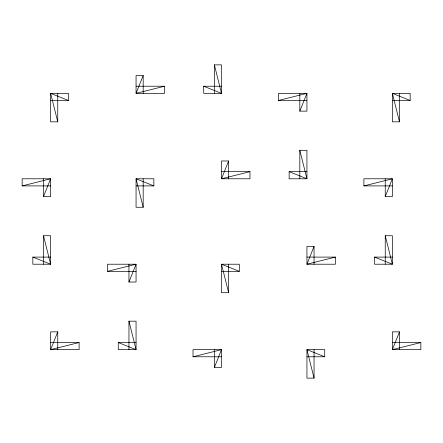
<?xml version="1.0" encoding="UTF-8"?>
<svg xmlns="http://www.w3.org/2000/svg" width="443" height="443" viewBox="0 0 443 443"><rect width="100%" height="100%" fill="white"/><g stroke="black" fill="none" stroke-linecap="round" stroke-linejoin="round"><path stroke-width="0.66" d="M22.15 185.899L50.629 178.784L50.629 196.581L43.508 196.581L50.629 178.784L22.15 178.784L22.15 185.899L50.629 185.899M164.541 86.224L136.062 93.346L136.062 75.548L143.183 75.548L136.062 93.346L164.541 93.346L164.541 86.224L136.062 86.224M79.109 342.533L50.629 349.654L50.629 331.857L57.751 331.857L50.629 349.654L79.109 349.654L79.109 342.533L50.629 342.533M107.588 271.337L136.062 264.216L136.062 282.019L128.946 282.019L136.062 264.216L107.588 264.216L107.588 271.337L136.062 271.337M249.979 171.662L221.5 178.784L221.5 160.981L228.621 160.981L221.5 178.784L249.979 178.784L249.979 171.662L221.5 171.662M278.459 100.467L306.938 93.346L306.938 111.143L299.817 111.143L306.938 93.346L278.459 93.346L278.459 100.467L306.938 100.467M193.021 356.776L221.5 349.654L221.5 367.452L214.379 367.452L221.5 349.654L193.021 349.654L193.021 356.776L221.5 356.776M335.412 257.101L306.938 264.216L306.938 246.419L314.054 246.419L306.938 264.216L335.412 264.216L335.412 257.101L306.938 257.101M363.891 185.899L392.371 178.784L392.371 196.581L385.249 196.581L392.371 178.784L363.891 178.784L363.891 185.899L392.371 185.899M420.85 342.533L392.371 349.654L392.371 331.857L399.492 331.857L392.371 349.654L420.85 349.654L420.85 342.533L392.371 342.533M214.379 93.346L214.379 64.866L221.5 64.866L221.5 93.346L203.702 93.346L203.702 86.224L221.5 86.224M50.629 100.467L68.427 100.467L68.427 93.346L50.629 93.346L50.629 121.825L57.751 121.825L57.751 93.346M392.371 100.467L410.168 100.467L410.168 93.346L392.371 93.346L392.371 121.825L399.492 121.825L399.492 93.346M299.817 178.784L299.817 150.304L306.938 150.304L306.938 178.784L289.135 178.784L289.135 171.662L306.938 171.662M136.062 185.899L153.865 185.899L153.865 178.784L136.062 178.784L136.062 207.263L143.183 207.263L143.183 178.784M43.508 264.216L43.508 235.737L50.629 235.737L50.629 264.216L32.832 264.216L32.832 257.101L50.629 257.101M385.249 264.216L385.249 235.737L392.371 235.737L392.371 264.216L374.573 264.216L374.573 257.101L392.371 257.101M221.5 271.337L239.298 271.337L239.298 264.216L221.5 264.216L221.5 292.696L228.621 292.696L228.621 264.216M128.946 349.654L128.946 321.175L136.062 321.175L136.062 349.654L118.264 349.654L118.264 342.533L136.062 342.533M306.938 356.776L324.736 356.776L324.736 349.654L306.938 349.654L306.938 378.134L314.054 378.134L314.054 349.654M410.168 100.467L392.371 93.346L399.492 121.825M203.702 86.224L221.5 93.346L214.379 64.866M289.135 171.662L306.938 178.784L299.817 150.304M68.427 100.467L50.629 93.346L57.751 121.825M374.573 257.101L392.371 264.216L385.249 235.737M153.865 185.899L136.062 178.784L143.183 207.263M239.298 271.337L221.5 264.216L228.621 292.696M324.736 356.776L306.938 349.654L314.054 378.134M32.832 257.101L50.629 264.216L43.508 235.737M118.264 342.533L136.062 349.654L128.946 321.175M399.492 331.857L399.492 349.654M385.249 178.784L385.249 196.581M314.054 246.419L314.054 264.216M299.817 93.346L299.817 111.143M228.621 160.981L228.621 178.784M214.379 349.654L214.379 367.452M143.183 75.548L143.183 93.346M128.946 264.216L128.946 282.019M57.751 331.857L57.751 349.654M43.508 178.784L43.508 196.581"/></g></svg>
